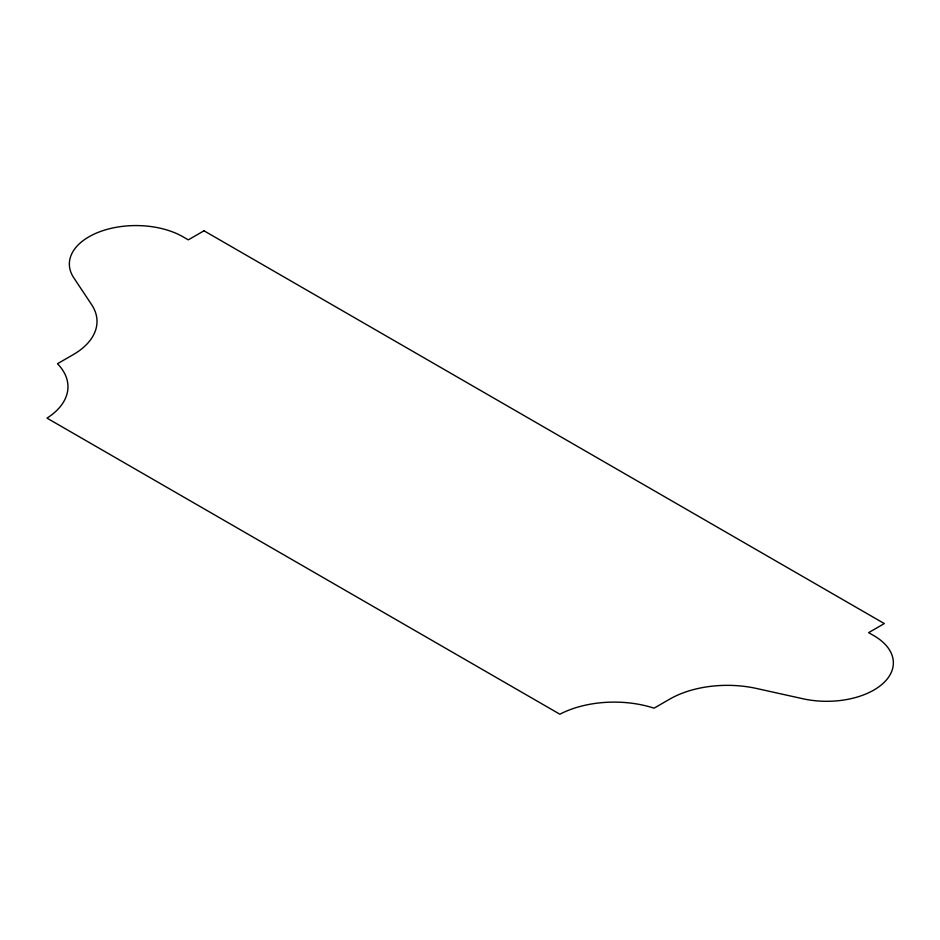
<?xml version="1.0" encoding="UTF-8"?>
<svg xmlns="http://www.w3.org/2000/svg" width="940" height="940" viewBox="0 0 940 940"><rect width="100%" height="100%" fill="white"/><g stroke="black" fill="none" stroke-linecap="round" stroke-linejoin="round"><path stroke-width="1.41" d="M204.004 230.793L188.294 239.853L183.065 236.833A66.611 38.458 0 0 0 99.675 231.78A66.611 38.458 0 0 0 73.79 277.817L91.591 304.584A81.416 47 0 0 1 73.167 354.674L57.469 363.733A80.934 46.73 0 0 1 47 418.124L559.864 714.212A80.934 46.73 0 0 1 654.064 708.173L669.762 699.113A81.416 47 0 0 1 756.524 688.468L802.866 698.749A66.611 38.458 0 0 0 882.613 683.803A66.611 38.458 0 0 0 873.859 635.663L868.619 632.644L884.317 623.573L204.004 230.793"/></g></svg>
